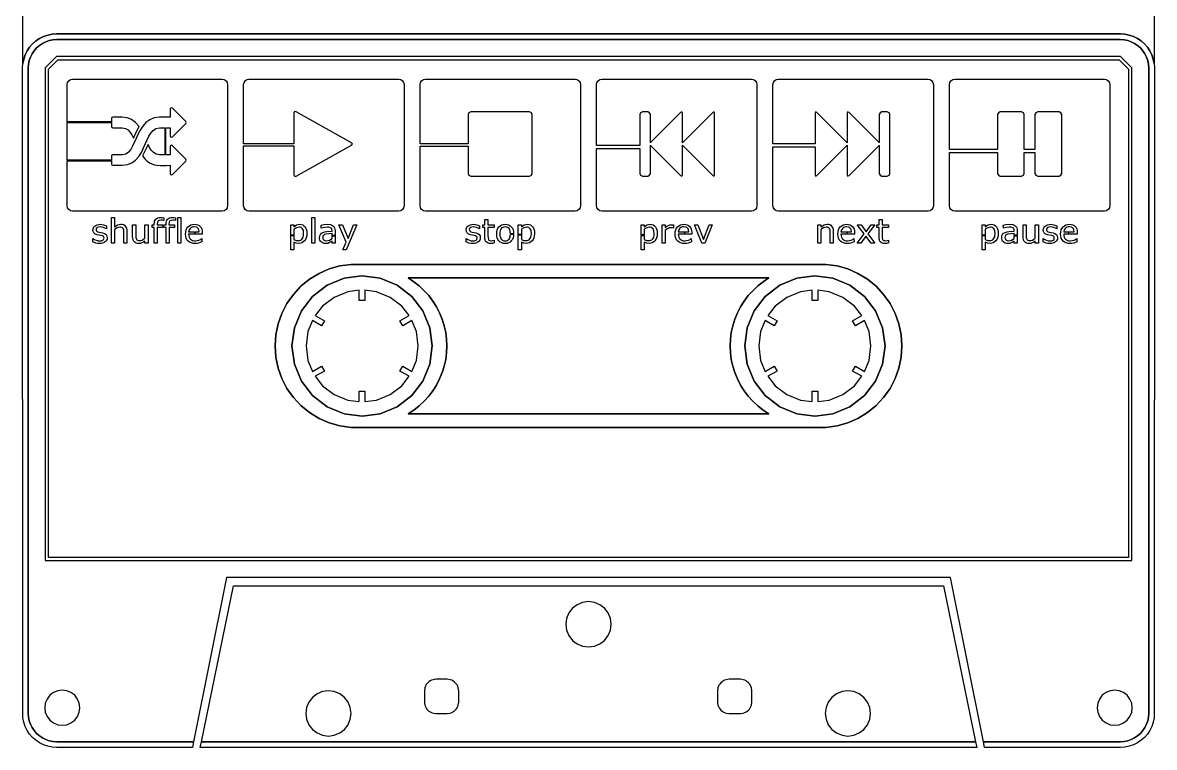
# Model space of a CAD drawing. Header units: metres. Extents: x 0 to 100, y 0 to 100.
# Drawn here: x 0 to 100, y 0 to 64 of the extents above; entities that cross this region are included whole.
import ezdxf

# ---------------------------------------------------------------- set-up
doc = ezdxf.new("R2010")
doc.units = ezdxf.units.M

msp = doc.modelspace()

# ---------------------------------------------------------------- linework, layer by layer
at = {"layer": 'Component#3'}
for points in [[(17.63, 47.35, 0), (4.4, 47.35, 0), (4.22, 47.39, 0), (4.07, 47.49, 0), (3.97, 47.64, 0), (3.93, 47.82, 0), (3.93, 51.79, 0), (7.84, 51.79, 0), (7.84, 51.51, 0), (7.87, 51.43, 0), (7.96, 51.4, 0), (8.78, 51.4, 0), (9.26, 51.46, 0), (9.65, 51.61, 0), (9.98, 51.86, 0), (10.26, 52.17, 0), (10.49, 52.54, 0), (10.69, 52.93, 0), (10.87, 53.34, 0), (11.16, 53.97, 0), (11.33, 54.25, 0), (11.52, 54.48, 0), (11.77, 54.65, 0), (12.09, 54.7, 0), (12.57, 54.7, 0), (12.57, 52.34, 0), (12.09, 52.34, 0), (11.79, 52.39, 0), (11.56, 52.52, 0), (11.37, 52.73, 0), (11.22, 52.97, 0), (11.09, 53.23, 0), (10.58, 52.23, 0), (10.79, 51.97, 0), (10.99, 51.77, 0), (11.21, 51.62, 0), (11.42, 51.52, 0), (11.66, 51.45, 0), (11.89, 51.41, 0), (12.16, 51.39, 0), (12.43, 51.39, 0), (12.72, 51.39, 0), (13.04, 51.4, 0), (13.04, 50.69, 0), (13.07, 50.6, 0), (13.16, 50.57, 0), (13.24, 50.6, 0), (14.42, 51.78, 0), (14.46, 51.87, 0), (14.42, 51.95, 0), (13.25, 53.13, 0), (13.16, 53.17, 0), (13.07, 53.13, 0), (13.04, 53.05, 0), (13.04, 52.34, 0), (12.66, 52.34, 0), (12.66, 54.7, 0), (13.04, 54.7, 0), (13.04, 53.99, 0), (13.07, 53.91, 0), (13.16, 53.88, 0), (13.24, 53.91, 0), (14.42, 55.09, 0), (14.46, 55.18, 0), (14.42, 55.26, 0), (13.25, 56.44, 0), (13.16, 56.48, 0), (13.07, 56.44, 0), (13.04, 56.36, 0), (13.04, 55.65, 0), (12.09, 55.65, 0), (11.62, 55.59, 0), (11.23, 55.43, 0), (10.9, 55.18, 0), (10.62, 54.87, 0), (10.39, 54.5, 0), (10.19, 54.12, 0), (10, 53.71, 0), (9.72, 53.08, 0), (9.55, 52.79, 0), (9.36, 52.56, 0), (9.11, 52.4, 0), (8.78, 52.34, 0), (7.96, 52.34, 0), (7.87, 52.31, 0), (7.84, 52.22, 0), (7.84, 51.87, 0), (3.93, 51.87, 0), (3.93, 55.18, 0), (7.84, 55.18, 0), (7.84, 54.82, 0), (7.87, 54.74, 0), (7.96, 54.7, 0), (8.78, 54.7, 0), (9.09, 54.65, 0), (9.32, 54.52, 0), (9.51, 54.31, 0), (9.66, 54.08, 0), (9.79, 53.81, 0), (10.06, 54.4, 0), (10.3, 54.82, 0), (9.98, 55.18, 0), (9.62, 55.44, 0), (9.23, 55.6, 0), (8.78, 55.65, 0), (7.96, 55.65, 0), (7.87, 55.62, 0), (7.84, 55.53, 0), (7.84, 55.25, 0), (3.93, 55.25, 0), (3.93, 58.54, 0), (3.97, 58.72, 0), (4.07, 58.87, 0), (4.22, 58.98, 0), (4.4, 59.01, 0), (17.63, 59.01, 0), (17.81, 58.98, 0), (17.97, 58.87, 0), (18.07, 58.72, 0), (18.11, 58.54, 0), (18.11, 47.82, 0), (18.07, 47.64, 0), (17.97, 47.49, 0), (17.81, 47.39, 0), (17.63, 47.35, 0)], [(33.23, 47.35, 0), (20, 47.35, 0), (19.82, 47.39, 0), (19.66, 47.49, 0), (19.56, 47.64, 0), (19.52, 47.82, 0), (19.52, 53.13, 0), (23.95, 53.13, 0), (23.95, 50.57, 0), (24.01, 50.44, 0), (24.16, 50.45, 0), (29.06, 53.17, 0), (29.15, 53.29, 0), (29.06, 53.4, 0), (24.16, 56.12, 0), (24.01, 56.14, 0), (23.95, 56, 0), (23.95, 53.29, 0), (19.52, 53.29, 0), (19.52, 58.54, 0), (19.56, 58.72, 0), (19.66, 58.87, 0), (19.82, 58.98, 0), (20, 59.01, 0), (33.23, 59.01, 0), (33.41, 58.98, 0), (33.56, 58.87, 0), (33.66, 58.72, 0), (33.7, 58.54, 0), (33.7, 47.82, 0), (33.66, 47.64, 0), (33.56, 47.49, 0), (33.41, 47.39, 0), (33.23, 47.35, 0)], [(48.82, 47.35, 0), (35.59, 47.35, 0), (35.41, 47.39, 0), (35.25, 47.49, 0), (35.15, 47.64, 0), (35.12, 47.82, 0), (35.12, 53.08, 0), (39.36, 53.08, 0), (39.36, 50.69, 0), (39.43, 50.52, 0), (39.6, 50.45, 0), (44.8, 50.45, 0), (44.96, 50.52, 0), (45.03, 50.69, 0), (45.03, 55.89, 0), (44.96, 56.05, 0), (44.8, 56.12, 0), (39.6, 56.12, 0), (39.43, 56.05, 0), (39.36, 55.89, 0), (39.36, 53.29, 0), (35.12, 53.29, 0), (35.12, 58.54, 0), (35.15, 58.72, 0), (35.25, 58.87, 0), (35.41, 58.98, 0), (35.59, 59.01, 0), (48.82, 59.01, 0), (49, 58.98, 0), (49.15, 58.87, 0), (49.26, 58.72, 0), (49.29, 58.54, 0), (49.29, 47.82, 0), (49.26, 47.64, 0), (49.15, 47.49, 0), (49, 47.39, 0), (48.82, 47.35, 0)], [(64.41, 47.35, 0), (51.18, 47.35, 0), (51, 47.39, 0), (50.85, 47.49, 0), (50.74, 47.64, 0), (50.71, 47.82, 0), (50.71, 52.9, 0), (54.53, 52.9, 0), (54.53, 50.69, 0), (54.6, 50.52, 0), (54.76, 50.45, 0), (55.24, 50.45, 0), (55.4, 50.52, 0), (55.47, 50.69, 0), (55.47, 53.19, 0), (55.52, 53.12, 0), (58.14, 50.5, 0), (58.26, 50.45, 0), (58.31, 50.57, 0), (58.31, 53.19, 0), (58.36, 53.12, 0), (60.98, 50.5, 0), (61.09, 50.45, 0), (61.14, 50.57, 0), (61.14, 56, 0), (61.09, 56.12, 0), (60.98, 56.07, 0), (58.36, 53.45, 0), (58.31, 53.38, 0), (58.31, 56, 0), (58.26, 56.12, 0), (58.14, 56.07, 0), (55.52, 53.45, 0), (55.47, 53.38, 0), (55.47, 55.89, 0), (55.4, 56.05, 0), (55.24, 56.12, 0), (54.76, 56.12, 0), (54.6, 56.05, 0), (54.53, 55.89, 0), (54.53, 53.14, 0), (50.71, 53.14, 0), (50.71, 58.54, 0), (50.74, 58.72, 0), (50.85, 58.87, 0), (51, 58.98, 0), (51.18, 59.01, 0), (64.41, 59.01, 0), (64.59, 58.98, 0), (64.75, 58.87, 0), (64.85, 58.72, 0), (64.88, 58.54, 0), (64.88, 47.82, 0), (64.85, 47.64, 0), (64.75, 47.49, 0), (64.59, 47.39, 0), (64.41, 47.35, 0)], [(80, 47.35, 0), (66.77, 47.35, 0), (66.59, 47.39, 0), (66.44, 47.49, 0), (66.34, 47.64, 0), (66.3, 47.82, 0), (66.3, 53.04, 0), (70.02, 53.04, 0), (70.02, 50.57, 0), (70.07, 50.45, 0), (70.18, 50.5, 0), (72.81, 53.12, 0), (72.85, 53.19, 0), (72.85, 50.57, 0), (72.9, 50.45, 0), (73.02, 50.5, 0), (75.64, 53.12, 0), (75.69, 53.19, 0), (75.69, 50.69, 0), (75.76, 50.52, 0), (75.93, 50.45, 0), (76.4, 50.45, 0), (76.57, 50.52, 0), (76.64, 50.69, 0), (76.64, 55.89, 0), (76.57, 56.05, 0), (76.4, 56.12, 0), (75.93, 56.12, 0), (75.76, 56.05, 0), (75.69, 55.89, 0), (75.69, 53.38, 0), (75.64, 53.45, 0), (73.02, 56.07, 0), (72.9, 56.12, 0), (72.85, 56, 0), (72.85, 53.38, 0), (72.81, 53.45, 0), (70.18, 56.07, 0), (70.07, 56.12, 0), (70.02, 56, 0), (70.02, 53.29, 0), (66.3, 53.29, 0), (66.3, 58.54, 0), (66.34, 58.72, 0), (66.44, 58.87, 0), (66.59, 58.98, 0), (66.77, 59.01, 0), (80, 59.01, 0), (80.18, 58.98, 0), (80.34, 58.87, 0), (80.44, 58.72, 0), (80.48, 58.54, 0), (80.48, 47.82, 0), (80.44, 47.64, 0), (80.34, 47.49, 0), (80.18, 47.39, 0), (80, 47.35, 0)], [(95.6, 47.35, 0), (82.37, 47.35, 0), (82.19, 47.39, 0), (82.03, 47.49, 0), (81.93, 47.64, 0), (81.89, 47.82, 0), (81.89, 52.53, 0), (86.15, 52.53, 0), (86.15, 50.69, 0), (86.22, 50.52, 0), (86.38, 50.45, 0), (88.27, 50.45, 0), (88.44, 50.52, 0), (88.51, 50.69, 0), (88.51, 52.53, 0), (89.45, 52.53, 0), (89.45, 50.69, 0), (89.52, 50.52, 0), (89.69, 50.45, 0), (91.58, 50.45, 0), (91.75, 50.52, 0), (91.82, 50.69, 0), (91.82, 55.89, 0), (91.75, 56.05, 0), (91.58, 56.12, 0), (89.69, 56.12, 0), (89.52, 56.05, 0), (89.45, 55.89, 0), (89.45, 52.81, 0), (88.51, 52.81, 0), (88.51, 55.89, 0), (88.44, 56.05, 0), (88.27, 56.12, 0), (86.38, 56.12, 0), (86.22, 56.05, 0), (86.15, 55.89, 0), (86.15, 52.81, 0), (81.89, 52.81, 0), (81.89, 58.54, 0), (81.93, 58.72, 0), (82.03, 58.87, 0), (82.19, 58.98, 0), (82.37, 59.01, 0), (95.6, 59.01, 0), (95.78, 58.98, 0), (95.93, 58.87, 0), (96.03, 58.72, 0), (96.07, 58.54, 0), (96.07, 47.82, 0), (96.03, 47.64, 0), (95.93, 47.49, 0), (95.78, 47.39, 0), (95.6, 47.35, 0)], [(7.47, 45, 0), (7.46, 44.89, 0), (7.42, 44.8, 0), (7.37, 44.71, 0), (7.29, 44.64, 0), (7.19, 44.57, 0), (7.07, 44.53, 0), (6.93, 44.5, 0), (6.78, 44.49, 0), (6.61, 44.5, 0), (6.46, 44.54, 0), (6.2, 44.63, 0), (6.2, 44.94, 0), (6.35, 44.85, 0), (6.51, 44.78, 0), (6.66, 44.74, 0), (6.81, 44.72, 0), (6.97, 44.74, 0), (7.09, 44.78, 0), (7.16, 44.86, 0), (7.19, 44.96, 0), (7.18, 45.05, 0), (7.14, 45.11, 0), (7.05, 45.16, 0), (6.92, 45.19, 0), (6.77, 45.22, 0), (6.6, 45.26, 0), (6.42, 45.33, 0), (6.3, 45.43, 0), (6.23, 45.55, 0), (6.21, 45.7, 0), (6.22, 45.79, 0), (6.25, 45.88, 0), (6.3, 45.97, 0), (6.38, 46.04, 0), (6.47, 46.1, 0), (6.58, 46.15, 0), (6.72, 46.18, 0), (6.86, 46.19, 0), (7.01, 46.18, 0), (7.16, 46.15, 0), (7.4, 46.07, 0), (7.4, 45.78, 0), (7.27, 45.85, 0), (7.14, 45.91, 0), (6.99, 45.95, 0), (6.84, 45.96, 0), (6.71, 45.95, 0), (6.59, 45.9, 0), (6.51, 45.83, 0), (6.49, 45.73, 0), (6.5, 45.64, 0), (6.55, 45.58, 0), (6.63, 45.54, 0), (6.75, 45.5, 0), (6.92, 45.46, 0), (7.07, 45.43, 0), (7.24, 45.37, 0), (7.37, 45.28, 0), (7.44, 45.16, 0), (7.47, 45, 0)], [(8.9, 46.16, 0), (9, 46.11, 0), (9.07, 46.04, 0), (9.13, 45.95, 0), (9.18, 45.85, 0), (9.2, 45.72, 0), (9.21, 45.58, 0), (9.21, 44.53, 0), (8.94, 44.53, 0), (8.94, 45.45, 0), (8.93, 45.66, 0), (8.88, 45.82, 0), (8.83, 45.87, 0), (8.77, 45.91, 0), (8.69, 45.93, 0), (8.6, 45.94, 0), (8.48, 45.92, 0), (8.36, 45.88, 0), (8.13, 45.74, 0), (8.13, 44.53, 0), (7.86, 44.53, 0), (7.86, 46.79, 0), (8.13, 46.79, 0), (8.13, 45.97, 0), (8.26, 46.07, 0), (8.39, 46.14, 0), (8.53, 46.18, 0), (8.67, 46.2, 0), (8.8, 46.19, 0), (8.9, 46.16, 0)], [(11.08, 44.53, 0), (10.8, 44.53, 0), (10.8, 44.71, 0), (10.67, 44.62, 0), (10.54, 44.55, 0), (10.41, 44.5, 0), (10.26, 44.49, 0), (10.14, 44.5, 0), (10.04, 44.53, 0), (9.94, 44.58, 0), (9.87, 44.64, 0), (9.8, 44.73, 0), (9.76, 44.84, 0), (9.73, 44.96, 0), (9.72, 45.1, 0), (9.72, 46.15, 0), (10, 46.15, 0), (10, 45.23, 0), (10.01, 45.02, 0), (10.06, 44.87, 0), (10.1, 44.81, 0), (10.16, 44.78, 0), (10.23, 44.75, 0), (10.34, 44.75, 0), (10.45, 44.76, 0), (10.57, 44.8, 0), (10.69, 44.87, 0), (10.8, 44.94, 0), (10.8, 46.15, 0), (11.08, 46.15, 0), (11.08, 44.53, 0)], [(11.66, 46.46, 0), (11.71, 46.56, 0), (11.77, 46.65, 0), (11.85, 46.71, 0), (11.94, 46.76, 0), (12.06, 46.79, 0), (12.18, 46.8, 0), (12.35, 46.79, 0), (12.48, 46.77, 0), (12.48, 46.52, 0), (12.35, 46.55, 0), (12.22, 46.56, 0), (12.07, 46.54, 0), (11.97, 46.49, 0), (11.91, 46.38, 0), (11.89, 46.21, 0), (11.89, 46.15, 0), (12.38, 46.15, 0), (12.38, 45.92, 0), (11.9, 45.92, 0), (11.9, 44.53, 0), (11.63, 44.53, 0), (11.63, 45.92, 0), (11.44, 45.92, 0), (11.44, 46.15, 0), (11.63, 46.15, 0), (11.63, 46.2, 0), (11.64, 46.34, 0), (11.66, 46.46, 0)], [(12.94, 44.53, 0), (12.67, 44.53, 0), (12.67, 45.92, 0), (12.49, 45.92, 0), (12.49, 46.15, 0), (12.67, 46.15, 0), (12.67, 46.2, 0), (12.68, 46.34, 0), (12.7, 46.46, 0), (12.75, 46.56, 0), (12.81, 46.65, 0), (12.89, 46.71, 0), (12.99, 46.76, 0), (13.1, 46.79, 0), (13.23, 46.8, 0), (13.39, 46.79, 0), (13.52, 46.77, 0), (13.51, 46.52, 0), (13.39, 46.55, 0), (13.27, 46.56, 0), (13.11, 46.54, 0), (13.01, 46.49, 0), (12.95, 46.38, 0), (12.93, 46.21, 0), (12.93, 46.15, 0), (13.42, 46.15, 0), (13.42, 45.92, 0), (12.94, 45.92, 0), (12.94, 44.53, 0)], [(13.97, 44.53, 0), (13.7, 44.53, 0), (13.7, 46.79, 0), (13.97, 46.79, 0), (13.97, 44.53, 0)], [(15.87, 45.31, 0), (15.25, 45.31, 0), (15.25, 45.52, 0), (15.6, 45.52, 0), (15.57, 45.71, 0), (15.54, 45.79, 0), (15.49, 45.85, 0), (15.43, 45.91, 0), (15.36, 45.94, 0), (15.17, 45.97, 0), (15.07, 45.96, 0), (14.97, 45.94, 0), (14.89, 45.9, 0), (14.82, 45.84, 0), (14.72, 45.7, 0), (14.67, 45.52, 0), (15.19, 45.52, 0), (15.19, 45.31, 0), (14.67, 45.31, 0), (14.68, 45.17, 0), (14.72, 45.05, 0), (14.77, 44.95, 0), (14.84, 44.87, 0), (14.92, 44.81, 0), (15.02, 44.77, 0), (15.13, 44.74, 0), (15.25, 44.73, 0), (15.41, 44.75, 0), (15.58, 44.8, 0), (15.72, 44.86, 0), (15.82, 44.93, 0), (15.83, 44.63, 0), (15.55, 44.53, 0), (15.41, 44.51, 0), (15.25, 44.5, 0), (15.06, 44.51, 0), (14.89, 44.55, 0), (14.75, 44.62, 0), (14.62, 44.71, 0), (14.52, 44.83, 0), (14.45, 44.98, 0), (14.41, 45.14, 0), (14.4, 45.33, 0), (14.41, 45.52, 0), (14.45, 45.69, 0), (14.52, 45.84, 0), (14.61, 45.96, 0), (14.73, 46.06, 0), (14.86, 46.14, 0), (15.02, 46.18, 0), (15.18, 46.2, 0), (15.34, 46.18, 0), (15.47, 46.15, 0), (15.59, 46.09, 0), (15.69, 46, 0), (15.77, 45.9, 0), (15.82, 45.77, 0), (15.85, 45.63, 0), (15.87, 45.46, 0), (15.87, 45.31, 0)], [(23.96, 45.75, 0), (23.96, 45.23, 0), (23.69, 45.23, 0), (23.69, 46.15, 0), (23.96, 46.15, 0), (23.96, 45.98, 0), (24.08, 46.07, 0), (24.21, 46.13, 0), (24.35, 46.18, 0), (24.5, 46.2, 0), (24.63, 46.18, 0), (24.76, 46.14, 0), (24.86, 46.07, 0), (24.95, 45.98, 0), (25.02, 45.85, 0), (25.07, 45.71, 0), (25.1, 45.55, 0), (25.11, 45.36, 0), (25.1, 45.17, 0), (25.06, 45, 0), (24.99, 44.85, 0), (24.9, 44.73, 0), (24.79, 44.63, 0), (24.67, 44.56, 0), (24.54, 44.52, 0), (24.4, 44.5, 0), (24.17, 44.53, 0), (23.96, 44.61, 0), (23.96, 43.94, 0), (23.69, 43.94, 0), (23.69, 45.2, 0), (23.96, 45.2, 0), (23.96, 44.84, 0), (24.16, 44.77, 0), (24.35, 44.75, 0), (24.46, 44.76, 0), (24.55, 44.78, 0), (24.64, 44.83, 0), (24.71, 44.9, 0), (24.76, 44.99, 0), (24.8, 45.09, 0), (24.82, 45.21, 0), (24.83, 45.35, 0), (24.81, 45.61, 0), (24.78, 45.71, 0), (24.73, 45.79, 0), (24.68, 45.86, 0), (24.61, 45.9, 0), (24.52, 45.93, 0), (24.43, 45.94, 0), (24.31, 45.92, 0), (24.19, 45.89, 0), (23.96, 45.75, 0)], [(25.54, 46.79, 0), (25.81, 46.79, 0), (25.81, 44.53, 0), (25.54, 44.53, 0), (25.54, 46.79, 0)], [(27.61, 45.63, 0), (27.61, 45.19, 0), (27.34, 45.19, 0), (27.34, 45.38, 0), (27.05, 45.36, 0), (26.78, 45.32, 0), (26.67, 45.28, 0), (26.59, 45.21, 0), (26.53, 45.13, 0), (26.52, 45.02, 0), (26.54, 44.9, 0), (26.6, 44.81, 0), (26.71, 44.76, 0), (26.86, 44.74, 0), (26.99, 44.76, 0), (27.12, 44.8, 0), (27.34, 44.93, 0), (27.34, 45.16, 0), (27.61, 45.16, 0), (27.61, 44.53, 0), (27.34, 44.53, 0), (27.34, 44.71, 0), (27.24, 44.64, 0), (27.12, 44.57, 0), (26.96, 44.51, 0), (26.76, 44.49, 0), (26.65, 44.5, 0), (26.56, 44.52, 0), (26.47, 44.57, 0), (26.39, 44.63, 0), (26.32, 44.71, 0), (26.27, 44.8, 0), (26.24, 44.9, 0), (26.23, 45, 0), (26.25, 45.17, 0), (26.31, 45.3, 0), (26.41, 45.4, 0), (26.54, 45.48, 0), (26.7, 45.53, 0), (26.89, 45.57, 0), (27.34, 45.6, 0), (27.34, 45.64, 0), (27.33, 45.73, 0), (27.31, 45.8, 0), (27.27, 45.85, 0), (27.21, 45.89, 0), (27.07, 45.94, 0), (26.9, 45.95, 0), (26.66, 45.92, 0), (26.39, 45.84, 0), (26.38, 46.12, 0), (26.61, 46.16, 0), (26.91, 46.19, 0), (27.2, 46.16, 0), (27.32, 46.12, 0), (27.42, 46.07, 0), (27.5, 45.99, 0), (27.56, 45.89, 0), (27.6, 45.77, 0), (27.61, 45.63, 0)], [(28.6, 44.61, 0), (27.95, 46.15, 0), (28.25, 46.15, 0), (28.75, 44.95, 0), (29.25, 46.15, 0), (29.53, 46.15, 0), (28.59, 43.94, 0), (28.3, 43.94, 0), (28.6, 44.61, 0)], [(39.91, 44.5, 0), (39.76, 44.49, 0), (39.59, 44.5, 0), (39.43, 44.54, 0), (39.18, 44.63, 0), (39.18, 44.94, 0), (39.33, 44.85, 0), (39.48, 44.78, 0), (39.64, 44.74, 0), (39.78, 44.72, 0), (39.94, 44.74, 0), (40.07, 44.78, 0), (40.14, 44.86, 0), (40.17, 44.96, 0), (40.15, 45.05, 0), (40.11, 45.11, 0), (40.03, 45.16, 0), (39.9, 45.19, 0), (39.75, 45.22, 0), (39.58, 45.26, 0), (39.4, 45.33, 0), (39.28, 45.43, 0), (39.21, 45.55, 0), (39.19, 45.7, 0), (39.2, 45.79, 0), (39.23, 45.88, 0), (39.28, 45.97, 0), (39.35, 46.04, 0), (39.45, 46.1, 0), (39.56, 46.15, 0), (39.69, 46.18, 0), (39.84, 46.19, 0), (39.99, 46.18, 0), (40.13, 46.15, 0), (40.38, 46.07, 0), (40.38, 45.78, 0), (40.25, 45.85, 0), (40.11, 45.91, 0), (39.97, 45.95, 0), (39.82, 45.96, 0), (39.68, 45.95, 0), (39.57, 45.9, 0), (39.49, 45.83, 0), (39.47, 45.73, 0), (39.48, 45.64, 0), (39.53, 45.58, 0), (39.61, 45.54, 0), (39.73, 45.5, 0), (39.89, 45.46, 0), (40.05, 45.43, 0), (40.22, 45.37, 0), (40.34, 45.28, 0), (40.42, 45.16, 0), (40.44, 45, 0), (40.43, 44.89, 0), (40.4, 44.8, 0), (40.34, 44.71, 0), (40.26, 44.64, 0), (40.16, 44.57, 0), (40.04, 44.53, 0), (39.91, 44.5, 0)], [(40.97, 44.63, 0), (40.91, 44.71, 0), (40.87, 44.81, 0), (40.85, 44.92, 0), (40.84, 45.06, 0), (40.84, 45.92, 0), (40.66, 45.92, 0), (40.66, 46.15, 0), (40.84, 46.15, 0), (40.84, 46.62, 0), (41.11, 46.62, 0), (41.11, 46.15, 0), (41.67, 46.15, 0), (41.67, 45.92, 0), (41.11, 45.92, 0), (41.11, 45.19, 0), (41.12, 44.99, 0), (41.16, 44.85, 0), (41.2, 44.8, 0), (41.25, 44.77, 0), (41.32, 44.75, 0), (41.42, 44.74, 0), (41.56, 44.76, 0), (41.66, 44.79, 0), (41.67, 44.55, 0), (41.51, 44.51, 0), (41.35, 44.5, 0), (41.23, 44.51, 0), (41.13, 44.53, 0), (41.04, 44.58, 0), (40.97, 44.63, 0)], [(43.37, 45.53, 0), (43.38, 45.38, 0), (43.1, 45.34, 0), (43.09, 45.49, 0), (43.07, 45.62, 0), (43.03, 45.72, 0), (42.98, 45.81, 0), (42.91, 45.88, 0), (42.83, 45.92, 0), (42.74, 45.95, 0), (42.64, 45.96, 0), (42.53, 45.95, 0), (42.44, 45.92, 0), (42.36, 45.88, 0), (42.29, 45.81, 0), (42.24, 45.72, 0), (42.2, 45.62, 0), (42.18, 45.49, 0), (42.17, 45.34, 0), (42.18, 45.2, 0), (42.2, 45.07, 0), (42.24, 44.97, 0), (42.29, 44.88, 0), (42.36, 44.81, 0), (42.44, 44.76, 0), (42.53, 44.73, 0), (42.64, 44.72, 0), (42.74, 44.73, 0), (42.83, 44.76, 0), (42.91, 44.81, 0), (42.98, 44.88, 0), (43.03, 44.97, 0), (43.07, 45.07, 0), (43.09, 45.2, 0), (43.1, 45.29, 0), (43.38, 45.31, 0), (43.37, 45.15, 0), (43.33, 44.99, 0), (43.27, 44.84, 0), (43.18, 44.72, 0), (43.07, 44.62, 0), (42.94, 44.55, 0), (42.8, 44.5, 0), (42.64, 44.49, 0), (42.47, 44.5, 0), (42.33, 44.55, 0), (42.2, 44.62, 0), (42.09, 44.72, 0), (42, 44.84, 0), (41.94, 44.99, 0), (41.9, 45.15, 0), (41.89, 45.34, 0), (41.9, 45.53, 0), (41.94, 45.7, 0), (42, 45.84, 0), (42.09, 45.97, 0), (42.2, 46.07, 0), (42.33, 46.14, 0), (42.47, 46.18, 0), (42.64, 46.2, 0), (42.8, 46.18, 0), (42.94, 46.14, 0), (43.07, 46.07, 0), (43.18, 45.97, 0), (43.27, 45.84, 0), (43.33, 45.7, 0), (43.37, 45.53, 0)], [(43.8, 43.94, 0), (43.8, 45.25, 0), (44.08, 45.25, 0), (44.08, 44.84, 0), (44.27, 44.77, 0), (44.46, 44.75, 0), (44.57, 44.76, 0), (44.67, 44.78, 0), (44.75, 44.83, 0), (44.82, 44.9, 0), (44.87, 44.99, 0), (44.91, 45.09, 0), (44.94, 45.21, 0), (44.95, 45.35, 0), (44.92, 45.61, 0), (44.89, 45.71, 0), (44.85, 45.79, 0), (44.79, 45.86, 0), (44.72, 45.9, 0), (44.64, 45.93, 0), (44.54, 45.94, 0), (44.42, 45.92, 0), (44.3, 45.89, 0), (44.08, 45.75, 0), (44.08, 45.29, 0), (43.8, 45.29, 0), (43.8, 46.15, 0), (44.08, 46.15, 0), (44.08, 45.98, 0), (44.19, 46.07, 0), (44.32, 46.13, 0), (44.46, 46.18, 0), (44.61, 46.2, 0), (44.75, 46.18, 0), (44.87, 46.14, 0), (44.97, 46.07, 0), (45.06, 45.98, 0), (45.14, 45.85, 0), (45.19, 45.71, 0), (45.22, 45.55, 0), (45.23, 45.36, 0), (45.21, 45.17, 0), (45.17, 45, 0), (45.1, 44.85, 0), (45.01, 44.73, 0), (44.91, 44.63, 0), (44.79, 44.56, 0), (44.65, 44.52, 0), (44.51, 44.5, 0), (44.28, 44.53, 0), (44.08, 44.61, 0), (44.08, 43.94, 0), (43.8, 43.94, 0)], [(54.93, 45.75, 0), (54.93, 45.25, 0), (54.66, 45.25, 0), (54.66, 46.15, 0), (54.93, 46.15, 0), (54.93, 45.98, 0), (55.04, 46.07, 0), (55.17, 46.13, 0), (55.31, 46.18, 0), (55.46, 46.2, 0), (55.6, 46.18, 0), (55.72, 46.14, 0), (55.83, 46.07, 0), (55.92, 45.98, 0), (55.99, 45.85, 0), (56.04, 45.71, 0), (56.07, 45.55, 0), (56.08, 45.36, 0), (56.07, 45.17, 0), (56.02, 45, 0), (55.96, 44.85, 0), (55.86, 44.73, 0), (55.76, 44.63, 0), (55.64, 44.56, 0), (55.51, 44.52, 0), (55.36, 44.5, 0), (55.14, 44.53, 0), (54.93, 44.61, 0), (54.93, 43.94, 0), (54.66, 43.94, 0), (54.66, 45.2, 0), (54.93, 45.2, 0), (54.93, 44.84, 0), (55.13, 44.77, 0), (55.32, 44.75, 0), (55.42, 44.76, 0), (55.52, 44.78, 0), (55.6, 44.83, 0), (55.67, 44.9, 0), (55.73, 44.99, 0), (55.77, 45.09, 0), (55.79, 45.21, 0), (55.8, 45.35, 0), (55.77, 45.61, 0), (55.74, 45.71, 0), (55.7, 45.79, 0), (55.64, 45.86, 0), (55.57, 45.9, 0), (55.49, 45.93, 0), (55.39, 45.94, 0), (55.27, 45.92, 0), (55.16, 45.89, 0), (54.93, 45.75, 0)], [(57.32, 46.15, 0), (57.42, 46.15, 0), (57.51, 46.13, 0), (57.51, 45.85, 0), (57.38, 45.88, 0), (57.25, 45.88, 0), (57.12, 45.87, 0), (57, 45.83, 0), (56.78, 45.68, 0), (56.78, 44.53, 0), (56.5, 44.53, 0), (56.5, 46.15, 0), (56.78, 46.15, 0), (56.78, 45.91, 0), (56.93, 46.02, 0), (57.06, 46.1, 0), (57.19, 46.14, 0), (57.32, 46.15, 0)], [(59.12, 45.31, 0), (58.51, 45.31, 0), (58.51, 45.52, 0), (58.86, 45.52, 0), (58.83, 45.71, 0), (58.8, 45.79, 0), (58.75, 45.85, 0), (58.69, 45.91, 0), (58.62, 45.94, 0), (58.43, 45.97, 0), (58.32, 45.96, 0), (58.23, 45.94, 0), (58.15, 45.9, 0), (58.08, 45.84, 0), (57.98, 45.7, 0), (57.93, 45.52, 0), (58.49, 45.52, 0), (58.49, 45.31, 0), (57.93, 45.31, 0), (57.94, 45.17, 0), (57.98, 45.05, 0), (58.03, 44.95, 0), (58.1, 44.87, 0), (58.18, 44.81, 0), (58.28, 44.77, 0), (58.39, 44.74, 0), (58.51, 44.73, 0), (58.67, 44.75, 0), (58.84, 44.8, 0), (58.98, 44.86, 0), (59.08, 44.93, 0), (59.09, 44.63, 0), (58.81, 44.53, 0), (58.66, 44.51, 0), (58.51, 44.5, 0), (58.32, 44.51, 0), (58.15, 44.55, 0), (58.01, 44.62, 0), (57.88, 44.71, 0), (57.78, 44.83, 0), (57.71, 44.98, 0), (57.67, 45.14, 0), (57.66, 45.33, 0), (57.67, 45.52, 0), (57.71, 45.69, 0), (57.78, 45.84, 0), (57.87, 45.96, 0), (57.99, 46.06, 0), (58.12, 46.14, 0), (58.27, 46.18, 0), (58.44, 46.2, 0), (58.6, 46.18, 0), (58.73, 46.15, 0), (58.85, 46.09, 0), (58.95, 46, 0), (59.02, 45.9, 0), (59.08, 45.77, 0), (59.11, 45.63, 0), (59.12, 45.46, 0), (59.12, 45.31, 0)], [(60.94, 46.15, 0), (60.28, 44.53, 0), (60.01, 44.53, 0), (59.36, 46.15, 0), (59.65, 46.15, 0), (60.15, 44.86, 0), (60.65, 46.15, 0), (60.94, 46.15, 0)], [(71.21, 46.19, 0), (71.32, 46.16, 0), (71.41, 46.11, 0), (71.48, 46.04, 0), (71.54, 45.95, 0), (71.59, 45.85, 0), (71.61, 45.72, 0), (71.62, 45.58, 0), (71.62, 44.53, 0), (71.35, 44.53, 0), (71.35, 45.45, 0), (71.34, 45.66, 0), (71.29, 45.82, 0), (71.24, 45.87, 0), (71.18, 45.91, 0), (71.11, 45.93, 0), (71.01, 45.94, 0), (70.89, 45.92, 0), (70.77, 45.88, 0), (70.54, 45.74, 0), (70.54, 44.53, 0), (70.27, 44.53, 0), (70.27, 46.15, 0), (70.54, 46.15, 0), (70.54, 45.97, 0), (70.67, 46.07, 0), (70.81, 46.14, 0), (70.94, 46.18, 0), (71.08, 46.2, 0), (71.21, 46.19, 0)], [(73.5, 45.31, 0), (72.85, 45.31, 0), (72.85, 45.52, 0), (73.14, 45.52, 0), (73.24, 45.52, 0), (73.21, 45.71, 0), (73.17, 45.79, 0), (73.13, 45.85, 0), (73.07, 45.91, 0), (72.99, 45.94, 0), (72.8, 45.97, 0), (72.7, 45.96, 0), (72.61, 45.94, 0), (72.53, 45.9, 0), (72.46, 45.84, 0), (72.35, 45.7, 0), (72.31, 45.52, 0), (72.82, 45.52, 0), (72.82, 45.31, 0), (72.31, 45.31, 0), (72.32, 45.17, 0), (72.35, 45.05, 0), (72.41, 44.95, 0), (72.48, 44.87, 0), (72.56, 44.81, 0), (72.66, 44.77, 0), (72.76, 44.74, 0), (72.88, 44.73, 0), (73.05, 44.75, 0), (73.22, 44.8, 0), (73.36, 44.86, 0), (73.45, 44.93, 0), (73.47, 44.63, 0), (73.19, 44.53, 0), (73.04, 44.51, 0), (72.89, 44.5, 0), (72.7, 44.51, 0), (72.53, 44.55, 0), (72.38, 44.62, 0), (72.26, 44.71, 0), (72.16, 44.83, 0), (72.09, 44.98, 0), (72.05, 45.14, 0), (72.03, 45.33, 0), (72.05, 45.52, 0), (72.09, 45.69, 0), (72.15, 45.84, 0), (72.25, 45.96, 0), (72.37, 46.06, 0), (72.5, 46.14, 0), (72.65, 46.18, 0), (72.82, 46.2, 0), (72.97, 46.18, 0), (73.11, 46.15, 0), (73.22, 46.09, 0), (73.32, 46, 0), (73.4, 45.9, 0), (73.46, 45.77, 0), (73.49, 45.63, 0), (73.5, 45.46, 0), (73.5, 45.31, 0)], [(75.31, 44.53, 0), (74.97, 44.53, 0), (74.51, 45.15, 0), (74.05, 44.53, 0), (73.73, 44.53, 0), (74.36, 45.34, 0), (73.74, 46.15, 0), (74.08, 46.15, 0), (74.54, 45.54, 0), (74.99, 46.15, 0), (75.31, 46.15, 0), (74.68, 45.35, 0), (75.31, 44.53, 0)], [(75.67, 46.15, 0), (75.67, 46.62, 0), (75.95, 46.62, 0), (75.95, 46.15, 0), (76.51, 46.15, 0), (76.51, 45.92, 0), (75.95, 45.92, 0), (75.95, 45.19, 0), (75.95, 44.99, 0), (75.99, 44.85, 0), (76.03, 44.8, 0), (76.08, 44.77, 0), (76.15, 44.75, 0), (76.25, 44.74, 0), (76.39, 44.76, 0), (76.51, 44.79, 0), (76.51, 44.55, 0), (76.34, 44.51, 0), (76.18, 44.5, 0), (76.06, 44.51, 0), (75.96, 44.53, 0), (75.87, 44.58, 0), (75.8, 44.63, 0), (75.75, 44.71, 0), (75.71, 44.81, 0), (75.68, 44.92, 0), (75.67, 45.06, 0), (75.67, 45.92, 0), (75.49, 45.92, 0), (75.49, 46.15, 0), (75.67, 46.15, 0)], [(85.05, 45.75, 0), (85.05, 45.24, 0), (84.78, 45.24, 0), (84.78, 46.15, 0), (85.05, 46.15, 0), (85.05, 45.98, 0), (85.17, 46.07, 0), (85.29, 46.13, 0), (85.43, 46.18, 0), (85.58, 46.2, 0), (85.72, 46.18, 0), (85.84, 46.14, 0), (85.95, 46.07, 0), (86.04, 45.98, 0), (86.11, 45.85, 0), (86.16, 45.71, 0), (86.19, 45.55, 0), (86.2, 45.36, 0), (86.19, 45.17, 0), (86.15, 45, 0), (86.08, 44.85, 0), (85.99, 44.73, 0), (85.88, 44.63, 0), (85.76, 44.56, 0), (85.63, 44.52, 0), (85.49, 44.5, 0), (85.26, 44.53, 0), (85.05, 44.61, 0), (85.05, 43.94, 0), (84.78, 43.94, 0), (84.78, 45.19, 0), (85.05, 45.19, 0), (85.05, 44.84, 0), (85.25, 44.77, 0), (85.44, 44.75, 0), (85.55, 44.76, 0), (85.64, 44.78, 0), (85.72, 44.83, 0), (85.79, 44.9, 0), (85.85, 44.99, 0), (85.89, 45.09, 0), (85.91, 45.21, 0), (85.92, 45.35, 0), (85.9, 45.61, 0), (85.86, 45.71, 0), (85.82, 45.79, 0), (85.76, 45.86, 0), (85.69, 45.9, 0), (85.61, 45.93, 0), (85.51, 45.94, 0), (85.4, 45.92, 0), (85.28, 45.89, 0), (85.05, 45.75, 0)], [(87.61, 44.93, 0), (87.61, 45.16, 0), (87.88, 45.16, 0), (87.88, 44.53, 0), (87.61, 44.53, 0), (87.61, 44.71, 0), (87.51, 44.64, 0), (87.4, 44.57, 0), (87.24, 44.51, 0), (87.03, 44.49, 0), (86.93, 44.5, 0), (86.83, 44.52, 0), (86.74, 44.57, 0), (86.66, 44.63, 0), (86.59, 44.71, 0), (86.55, 44.8, 0), (86.52, 44.9, 0), (86.51, 45, 0), (86.53, 45.17, 0), (86.59, 45.3, 0), (86.68, 45.4, 0), (86.81, 45.48, 0), (86.98, 45.53, 0), (87.17, 45.57, 0), (87.61, 45.6, 0), (87.61, 45.64, 0), (87.6, 45.73, 0), (87.58, 45.8, 0), (87.54, 45.85, 0), (87.49, 45.89, 0), (87.35, 45.94, 0), (87.18, 45.95, 0), (86.94, 45.92, 0), (86.67, 45.84, 0), (86.65, 46.12, 0), (86.88, 46.16, 0), (87.18, 46.19, 0), (87.48, 46.16, 0), (87.6, 46.12, 0), (87.7, 46.07, 0), (87.78, 45.99, 0), (87.84, 45.89, 0), (87.87, 45.77, 0), (87.88, 45.63, 0), (87.88, 45.22, 0), (87.61, 45.22, 0), (87.61, 45.38, 0), (87.32, 45.36, 0), (87.05, 45.32, 0), (86.95, 45.28, 0), (86.86, 45.21, 0), (86.81, 45.13, 0), (86.79, 45.02, 0), (86.81, 44.9, 0), (86.87, 44.81, 0), (86.98, 44.76, 0), (87.13, 44.74, 0), (87.27, 44.76, 0), (87.39, 44.8, 0), (87.61, 44.93, 0)], [(88.43, 44.84, 0), (88.41, 44.96, 0), (88.4, 45.1, 0), (88.4, 46.15, 0), (88.67, 46.15, 0), (88.67, 45.23, 0), (88.68, 45.02, 0), (88.73, 44.87, 0), (88.77, 44.81, 0), (88.83, 44.78, 0), (88.91, 44.75, 0), (89.01, 44.75, 0), (89.12, 44.76, 0), (89.24, 44.8, 0), (89.36, 44.87, 0), (89.48, 44.94, 0), (89.48, 46.15, 0), (89.75, 46.15, 0), (89.75, 44.53, 0), (89.48, 44.53, 0), (89.48, 44.71, 0), (89.34, 44.62, 0), (89.21, 44.55, 0), (89.08, 44.5, 0), (88.93, 44.49, 0), (88.81, 44.5, 0), (88.71, 44.53, 0), (88.62, 44.58, 0), (88.54, 44.64, 0), (88.48, 44.73, 0), (88.43, 44.84, 0)], [(91.26, 44.64, 0), (91.16, 44.57, 0), (91.04, 44.53, 0), (90.91, 44.5, 0), (90.76, 44.49, 0), (90.58, 44.5, 0), (90.43, 44.54, 0), (90.18, 44.63, 0), (90.18, 44.94, 0), (90.33, 44.85, 0), (90.48, 44.78, 0), (90.63, 44.74, 0), (90.78, 44.72, 0), (90.94, 44.74, 0), (91.06, 44.78, 0), (91.14, 44.86, 0), (91.16, 44.96, 0), (91.15, 45.05, 0), (91.11, 45.11, 0), (91.03, 45.16, 0), (90.9, 45.19, 0), (90.74, 45.22, 0), (90.57, 45.26, 0), (90.39, 45.33, 0), (90.27, 45.43, 0), (90.21, 45.55, 0), (90.18, 45.7, 0), (90.19, 45.79, 0), (90.22, 45.88, 0), (90.28, 45.97, 0), (90.35, 46.04, 0), (90.44, 46.1, 0), (90.56, 46.15, 0), (90.69, 46.18, 0), (90.84, 46.19, 0), (90.98, 46.18, 0), (91.13, 46.15, 0), (91.38, 46.07, 0), (91.38, 45.78, 0), (91.25, 45.85, 0), (91.11, 45.91, 0), (90.96, 45.95, 0), (90.82, 45.96, 0), (90.68, 45.95, 0), (90.56, 45.9, 0), (90.49, 45.83, 0), (90.46, 45.73, 0), (90.48, 45.64, 0), (90.52, 45.58, 0), (90.6, 45.54, 0), (90.72, 45.5, 0), (90.89, 45.46, 0), (91.05, 45.43, 0), (91.21, 45.37, 0), (91.34, 45.28, 0), (91.41, 45.16, 0), (91.44, 45, 0), (91.43, 44.89, 0), (91.39, 44.8, 0), (91.34, 44.71, 0), (91.26, 44.64, 0)], [(93.18, 45.31, 0), (92.45, 45.31, 0), (92.45, 45.52, 0), (92.92, 45.52, 0), (92.89, 45.71, 0), (92.86, 45.79, 0), (92.81, 45.85, 0), (92.75, 45.91, 0), (92.68, 45.94, 0), (92.49, 45.97, 0), (92.38, 45.96, 0), (92.29, 45.94, 0), (92.21, 45.9, 0), (92.14, 45.84, 0), (92.04, 45.7, 0), (91.99, 45.52, 0), (92.4, 45.52, 0), (92.4, 45.31, 0), (91.99, 45.31, 0), (92, 45.17, 0), (92.04, 45.05, 0), (92.09, 44.95, 0), (92.16, 44.87, 0), (92.24, 44.81, 0), (92.34, 44.77, 0), (92.45, 44.74, 0), (92.57, 44.73, 0), (92.73, 44.75, 0), (92.9, 44.8, 0), (93.04, 44.86, 0), (93.15, 44.93, 0), (93.15, 44.63, 0), (92.87, 44.53, 0), (92.72, 44.51, 0), (92.57, 44.5, 0), (92.38, 44.51, 0), (92.21, 44.55, 0), (92.07, 44.62, 0), (91.94, 44.71, 0), (91.84, 44.83, 0), (91.77, 44.98, 0), (91.73, 45.14, 0), (91.72, 45.33, 0), (91.73, 45.52, 0), (91.77, 45.69, 0), (91.84, 45.84, 0), (91.93, 45.96, 0), (92.05, 46.06, 0), (92.18, 46.14, 0), (92.33, 46.18, 0), (92.5, 46.2, 0), (92.66, 46.18, 0), (92.79, 46.15, 0), (92.91, 46.09, 0), (93.01, 46, 0), (93.08, 45.9, 0), (93.14, 45.77, 0), (93.17, 45.63, 0), (93.18, 45.46, 0), (93.18, 45.31, 0)]]:
    msp.add_polyline3d(points, dxfattribs=at)
at = {"layer": 'Component#6'}
for p, q in [((69.75, 41.62), (69.75, 41.65)), ((30.25, 29.28), (30.25, 29.25)), ((70.25, 29.28), (70.25, 29.25))]:
    msp.add_line(p, q, dxfattribs=at)
for points in [[(0.03, 60.39, 0), (0.03, 66.61, 0)], [(99.97, 66.61, 0), (99.97, 60.39, 0), (99.9, 60.78, 0), (99.77, 61.15, 0), (99.6, 61.5, 0), (99.38, 61.83, 0), (99.12, 62.12, 0), (98.83, 62.38, 0), (98.5, 62.6, 0), (98.15, 62.77, 0), (97.78, 62.9, 0), (97.39, 62.97, 0), (97, 63, 0), (3, 63, 0), (2.61, 62.97, 0), (2.22, 62.9, 0), (1.85, 62.77, 0), (1.5, 62.6, 0), (1.17, 62.38, 0), (0.88, 62.12, 0), (0.62, 61.83, 0), (0.4, 61.5, 0), (0.23, 61.15, 0), (0.1, 60.78, 0), (0.03, 60.39, 0)], [(84.9, 0.5, 0), (96.98, 0.5, 0), (97.33, 0.52, 0), (97.65, 0.59, 0), (97.96, 0.69, 0), (98.25, 0.84, 0), (98.52, 1.02, 0), (98.77, 1.23, 0), (98.98, 1.48, 0), (99.16, 1.75, 0), (99.31, 2.04, 0), (99.41, 2.35, 0), (99.48, 2.67, 0), (99.5, 3.02, 0), (99.5, 59.98, 0), (99.48, 60.33, 0), (99.41, 60.65, 0), (99.31, 60.96, 0), (99.16, 61.25, 0), (98.98, 61.52, 0), (98.77, 61.77, 0), (98.52, 61.98, 0), (98.25, 62.16, 0), (97.96, 62.31, 0), (97.65, 62.41, 0), (97.33, 62.48, 0), (96.98, 62.5, 0), (3.02, 62.5, 0), (2.67, 62.48, 0), (2.35, 62.41, 0), (2.04, 62.31, 0), (1.75, 62.16, 0), (1.48, 61.98, 0), (1.23, 61.77, 0), (1.02, 61.52, 0), (0.84, 61.25, 0), (0.69, 60.96, 0), (0.59, 60.65, 0), (0.52, 60.33, 0), (0.5, 59.98, 0), (0.5, 3.02, 0), (0.52, 2.67, 0), (0.59, 2.35, 0), (0.69, 2.04, 0), (0.84, 1.75, 0), (1.02, 1.48, 0), (1.23, 1.23, 0), (1.48, 1.02, 0), (1.75, 0.84, 0), (2.04, 0.69, 0), (2.35, 0.59, 0), (2.67, 0.52, 0), (3.02, 0.5, 0), (15.1, 0.5, 0), (15, 0, 0), (3, 0, 0), (2.61, 0.03, 0), (2.22, 0.1, 0), (1.85, 0.23, 0), (1.5, 0.4, 0), (1.17, 0.62, 0), (0.88, 0.88, 0), (0.62, 1.17, 0), (0.4, 1.5, 0), (0.23, 1.85, 0), (0.1, 2.22, 0), (0.03, 2.61, 0), (0, 58.87, 0), (0, 60, 0), (0, 60.04, 0), (0.03, 60.39, 0), (0.1, 60.78, 0), (0.23, 61.15, 0), (0.4, 61.5, 0), (0.62, 61.83, 0), (0.88, 62.12, 0), (1.17, 62.38, 0), (1.5, 62.6, 0), (1.85, 62.77, 0), (2.22, 62.9, 0), (2.61, 62.97, 0), (3, 63, 0), (97, 63, 0), (97.39, 62.97, 0), (97.78, 62.9, 0), (98.15, 62.77, 0), (98.5, 62.6, 0), (98.83, 62.38, 0), (99.12, 62.12, 0), (99.38, 61.83, 0), (99.6, 61.5, 0), (99.77, 61.15, 0), (99.9, 60.78, 0), (99.97, 60.39, 0), (100, 60.04, 0), (100, 60, 0), (100, 58.78, 0), (99.97, 2.61, 0), (99.9, 2.22, 0), (99.77, 1.85, 0), (99.6, 1.5, 0), (99.38, 1.17, 0), (99.12, 0.88, 0), (98.83, 0.62, 0), (98.5, 0.4, 0), (98.15, 0.23, 0), (97.78, 0.1, 0), (97.39, 0.03, 0), (97, 0, 0), (85, 0, 0), (84.9, 0.5, 0)], [(15.1, 0.5, 0), (3.02, 0.5, 0), (2.67, 0.52, 0), (2.35, 0.59, 0), (2.04, 0.69, 0), (1.75, 0.84, 0), (1.48, 1.02, 0), (1.23, 1.23, 0), (1.02, 1.48, 0), (0.84, 1.75, 0), (0.69, 2.04, 0), (0.59, 2.35, 0), (0.52, 2.67, 0), (0.5, 3.02, 0), (0.5, 59.98, 0), (0.52, 60.33, 0), (0.59, 60.65, 0), (0.69, 60.96, 0), (0.84, 61.25, 0), (1.02, 61.52, 0), (1.23, 61.77, 0), (1.48, 61.98, 0), (1.75, 62.16, 0), (2.04, 62.31, 0), (2.35, 62.41, 0), (2.67, 62.48, 0), (3.02, 62.5, 0), (96.98, 62.5, 0), (97.33, 62.48, 0), (97.65, 62.41, 0), (97.96, 62.31, 0), (98.25, 62.16, 0), (98.52, 61.98, 0), (98.77, 61.77, 0), (98.98, 61.52, 0), (99.16, 61.25, 0), (99.31, 60.96, 0), (99.41, 60.65, 0), (99.48, 60.33, 0), (99.5, 59.98, 0), (99.5, 3.02, 0), (99.48, 2.67, 0), (99.41, 2.35, 0), (99.31, 2.04, 0), (99.16, 1.75, 0), (98.98, 1.48, 0), (98.77, 1.23, 0), (98.52, 1.02, 0), (98.25, 0.84, 0), (97.96, 0.69, 0), (97.65, 0.59, 0), (97.33, 0.52, 0), (96.98, 0.5, 0), (84.9, 0.5, 0), (82, 15, 0), (18, 15, 0), (15.1, 0.5, 0)], [(98, 60, 0), (97, 61, 0), (3, 61, 0), (2, 60, 0), (2, 16.5, 0), (98, 16.5, 0), (98, 60, 0)], [(96.88, 60.72, 0), (97.72, 59.88, 0), (97.72, 16.78, 0), (2.28, 16.78, 0), (2.28, 59.88, 0), (3.12, 60.72, 0), (96.88, 60.72, 0)], [(74.65, 41.34, 0), (73.81, 41.85, 0), (72.91, 42.25, 0), (71.96, 42.51, 0), (70.98, 42.65, 0), (70, 42.65, 0), (30, 42.65, 0), (29.02, 42.65, 0), (28.04, 42.51, 0), (27.09, 42.25, 0), (26.19, 41.85, 0), (25.35, 41.34, 0), (24.59, 40.72, 0), (23.92, 40, 0), (23.35, 39.2, 0), (22.9, 38.32, 0), (22.57, 37.39, 0), (22.37, 36.43, 0), (22.3, 35.45, 0), (22.37, 34.47, 0), (22.57, 33.5, 0), (22.9, 32.58, 0), (23.35, 31.7, 0), (23.92, 30.9, 0), (24.59, 30.18, 0), (25.35, 29.56, 0), (26.19, 29.04, 0), (27.09, 28.65, 0), (28.04, 28.39, 0), (29.02, 28.25, 0), (30, 28.25, 0), (70, 28.25, 0), (70.98, 28.25, 0), (71.96, 28.39, 0), (72.91, 28.65, 0), (73.81, 29.04, 0), (74.65, 29.56, 0), (75.41, 30.18, 0), (76.08, 30.9, 0), (76.65, 31.7, 0), (77.1, 32.58, 0), (77.43, 33.5, 0), (77.63, 34.47, 0), (77.7, 35.45, 0), (77.63, 36.43, 0), (77.43, 37.39, 0), (77.1, 38.32, 0), (76.65, 39.2, 0), (76.08, 40, 0), (75.41, 40.72, 0), (74.65, 41.34, 0)], [(73.81, 41.85, 0), (74.65, 41.34, 0), (75.41, 40.72, 0), (76.08, 40, 0), (76.65, 39.2, 0), (77.1, 38.32, 0), (77.43, 37.39, 0), (77.63, 36.43, 0), (77.7, 35.45, 0), (77.63, 34.47, 0), (77.43, 33.5, 0), (77.1, 32.58, 0), (76.65, 31.7, 0), (76.08, 30.9, 0), (75.41, 30.18, 0), (74.65, 29.56, 0), (73.81, 29.04, 0), (72.91, 28.65, 0), (71.96, 28.39, 0), (70.98, 28.25, 0), (70, 28.25, 0), (30, 28.25, 0), (29.02, 28.25, 0), (28.04, 28.39, 0), (27.09, 28.65, 0), (26.19, 29.04, 0), (25.35, 29.56, 0), (24.59, 30.18, 0), (23.92, 30.9, 0), (23.35, 31.7, 0), (22.9, 32.58, 0), (22.57, 33.5, 0), (22.37, 34.47, 0), (22.3, 35.45, 0), (22.37, 36.43, 0), (22.57, 37.39, 0), (22.9, 38.32, 0), (23.35, 39.2, 0), (23.92, 40, 0), (24.59, 40.72, 0), (25.35, 41.34, 0), (26.19, 41.85, 0), (27.09, 42.25, 0), (28.04, 42.51, 0), (29.02, 42.65, 0), (30, 42.65, 0), (70, 42.65, 0), (70.98, 42.65, 0), (71.96, 42.51, 0), (72.91, 42.25, 0), (73.81, 41.85, 0)], [(35.37, 38.55, 0), (34.38, 39.83, 0), (33.1, 40.82, 0), (31.6, 41.44, 0), (30, 41.65, 0), (29.75, 41.62, 0), (28.4, 41.44, 0), (26.9, 40.82, 0), (25.62, 39.83, 0), (24.63, 38.55, 0), (24.01, 37.05, 0), (23.8, 35.45, 0), (24.01, 33.84, 0), (24.63, 32.35, 0), (25.62, 31.06, 0), (26.9, 30.08, 0), (28.4, 29.46, 0), (30, 29.25, 0), (30.25, 29.28, 0), (31.6, 29.46, 0), (33.1, 30.08, 0), (34.38, 31.06, 0), (35.37, 32.35, 0), (35.99, 33.84, 0), (36.2, 35.45, 0), (35.99, 37.05, 0), (35.37, 38.55, 0)], [(31.6, 29.46, 0), (30.25, 29.28, 0), (30, 29.25, 0), (28.4, 29.46, 0), (26.9, 30.08, 0), (25.62, 31.06, 0), (24.63, 32.35, 0), (24.01, 33.84, 0), (23.8, 35.45, 0), (24.01, 37.05, 0), (24.63, 38.55, 0), (25.62, 39.83, 0), (26.9, 40.82, 0), (28.4, 41.44, 0), (29.75, 41.62, 0), (30, 41.65, 0), (31.6, 41.44, 0), (33.1, 40.82, 0), (34.38, 39.83, 0), (35.37, 38.55, 0), (35.99, 37.05, 0), (36.2, 35.45, 0), (35.99, 33.84, 0), (35.37, 32.35, 0), (34.38, 31.06, 0), (33.1, 30.08, 0), (31.6, 29.46, 0)], [(34.08, 41.45, 0), (65.92, 41.45, 0), (65.42, 41.12, 0), (64.95, 40.75, 0), (64.51, 40.33, 0), (64.11, 39.89, 0), (63.75, 39.41, 0), (63.43, 38.9, 0), (63.16, 38.36, 0), (62.93, 37.81, 0), (62.75, 37.23, 0), (62.62, 36.64, 0), (62.55, 36.05, 0), (62.52, 35.45, 0), (62.55, 34.85, 0), (62.62, 34.25, 0), (62.75, 33.67, 0), (62.93, 33.09, 0), (63.16, 32.54, 0), (63.43, 32, 0), (63.75, 31.49, 0), (64.11, 31.01, 0), (64.51, 30.56, 0), (64.95, 30.15, 0), (65.42, 29.78, 0), (65.92, 29.45, 0), (34.08, 29.45, 0), (34.58, 29.78, 0), (35.05, 30.15, 0), (35.49, 30.56, 0), (35.89, 31.01, 0), (36.25, 31.49, 0), (36.57, 32, 0), (36.84, 32.54, 0), (37.07, 33.09, 0), (37.25, 33.67, 0), (37.38, 34.25, 0), (37.45, 34.85, 0), (37.48, 35.45, 0), (37.45, 36.05, 0), (37.38, 36.64, 0), (37.25, 37.23, 0), (37.07, 37.81, 0), (36.84, 38.36, 0), (36.57, 38.9, 0), (36.25, 39.41, 0), (35.89, 39.89, 0), (35.49, 40.33, 0), (35.05, 40.75, 0), (34.58, 41.12, 0), (34.08, 41.45, 0)], [(62.55, 34.85, 0), (62.52, 35.45, 0), (62.55, 36.05, 0), (62.62, 36.64, 0), (62.75, 37.23, 0), (62.93, 37.81, 0), (63.16, 38.36, 0), (63.43, 38.9, 0), (63.75, 39.41, 0), (64.11, 39.89, 0), (64.51, 40.33, 0), (64.95, 40.75, 0), (65.42, 41.12, 0), (65.92, 41.45, 0), (34.08, 41.45, 0), (34.58, 41.12, 0), (35.05, 40.75, 0), (35.49, 40.33, 0), (35.89, 39.89, 0), (36.25, 39.41, 0), (36.57, 38.9, 0), (36.84, 38.36, 0), (37.07, 37.81, 0), (37.25, 37.23, 0), (37.38, 36.64, 0), (37.45, 36.05, 0), (37.48, 35.45, 0), (37.45, 34.85, 0), (37.38, 34.25, 0), (37.25, 33.67, 0), (37.07, 33.09, 0), (36.84, 32.54, 0), (36.57, 32, 0), (36.25, 31.49, 0), (35.89, 31.01, 0), (35.49, 30.56, 0), (35.05, 30.15, 0), (34.58, 29.78, 0), (34.08, 29.45, 0), (65.92, 29.45, 0), (65.42, 29.78, 0), (64.95, 30.15, 0), (64.51, 30.56, 0), (64.11, 31.01, 0), (63.75, 31.49, 0), (63.43, 32, 0), (63.16, 32.54, 0), (62.93, 33.09, 0), (62.75, 33.67, 0), (62.62, 34.25, 0), (62.55, 34.85, 0)], [(70, 41.65, 0), (69.75, 41.62, 0), (68.4, 41.44, 0), (66.9, 40.82, 0), (65.62, 39.83, 0), (64.63, 38.55, 0), (64.01, 37.05, 0), (63.8, 35.45, 0), (64.01, 33.84, 0), (64.63, 32.35, 0), (65.62, 31.06, 0), (66.9, 30.08, 0), (68.4, 29.46, 0), (70, 29.25, 0), (70.25, 29.28, 0), (71.6, 29.46, 0), (73.1, 30.08, 0), (74.38, 31.06, 0), (75.37, 32.35, 0), (75.99, 33.84, 0), (76.2, 35.45, 0), (75.99, 37.05, 0), (75.37, 38.55, 0), (74.38, 39.83, 0), (73.1, 40.82, 0), (71.6, 41.44, 0), (70, 41.65, 0)], [(69.75, 41.62, 0), (70, 41.65, 0), (71.6, 41.44, 0), (73.1, 40.82, 0), (74.38, 39.83, 0), (75.37, 38.55, 0), (75.99, 37.05, 0), (76.2, 35.45, 0), (75.99, 33.84, 0), (75.37, 32.35, 0), (74.38, 31.06, 0), (73.1, 30.08, 0), (71.6, 29.46, 0), (70.25, 29.28, 0), (70, 29.25, 0), (68.4, 29.46, 0), (66.9, 30.08, 0), (65.62, 31.06, 0), (64.63, 32.35, 0), (64.01, 33.84, 0), (63.8, 35.45, 0), (64.01, 37.05, 0), (64.63, 38.55, 0), (65.62, 39.83, 0), (66.9, 40.82, 0), (68.4, 41.44, 0), (69.75, 41.62, 0)], [(30.25, 31.45, 0), (30.25, 30.53, 0), (31.28, 30.66, 0), (32.48, 31.16, 0), (33.5, 31.94, 0), (34.14, 32.77, 0), (33.34, 33.23, 0), (33.59, 33.67, 0), (34.39, 33.2, 0), (34.79, 34.17, 0), (34.96, 35.45, 0), (34.79, 36.73, 0), (34.39, 37.69, 0), (33.59, 37.23, 0), (33.34, 37.67, 0), (34.14, 38.13, 0), (33.5, 38.95, 0), (32.48, 39.74, 0), (31.28, 40.24, 0), (30.25, 40.37, 0), (30.25, 39.45, 0), (29.75, 39.45, 0), (29.75, 40.37, 0), (28.72, 40.24, 0), (27.52, 39.74, 0), (26.5, 38.95, 0), (25.86, 38.13, 0), (26.66, 37.67, 0), (26.41, 37.23, 0), (25.61, 37.69, 0), (25.21, 36.73, 0), (25.04, 35.45, 0), (25.21, 34.17, 0), (25.61, 33.2, 0), (26.41, 33.67, 0), (26.66, 33.23, 0), (25.86, 32.77, 0), (26.5, 31.94, 0), (27.52, 31.16, 0), (28.72, 30.66, 0), (29.75, 30.53, 0), (29.75, 31.45, 0), (30.25, 31.45, 0)], [(70.25, 31.45, 0), (70.25, 30.53, 0), (71.28, 30.66, 0), (72.48, 31.16, 0), (73.5, 31.94, 0), (74.14, 32.77, 0), (73.34, 33.23, 0), (73.59, 33.67, 0), (74.39, 33.2, 0), (74.79, 34.17, 0), (74.96, 35.45, 0), (74.79, 36.73, 0), (74.39, 37.69, 0), (73.59, 37.23, 0), (73.34, 37.67, 0), (74.14, 38.13, 0), (73.5, 38.95, 0), (72.48, 39.74, 0), (71.28, 40.24, 0), (70.25, 40.37, 0), (70.25, 39.45, 0), (69.75, 39.45, 0), (69.75, 40.37, 0), (68.72, 40.24, 0), (67.52, 39.74, 0), (66.5, 38.95, 0), (65.86, 38.13, 0), (66.66, 37.67, 0), (66.41, 37.23, 0), (65.61, 37.69, 0), (65.21, 36.73, 0), (65.04, 35.45, 0), (65.21, 34.17, 0), (65.61, 33.2, 0), (66.41, 33.67, 0), (66.66, 33.23, 0), (65.86, 32.77, 0), (66.5, 31.94, 0), (67.52, 31.16, 0), (68.72, 30.66, 0), (69.75, 30.53, 0), (69.75, 31.45, 0), (70.25, 31.45, 0)], [(81.36, 14.25, 0), (84.2, 0.5, 0), (15.8, 0.5, 0), (18.64, 14.25, 0), (81.36, 14.25, 0)], [(52, 10.87, 0), (51.93, 11.39, 0), (51.73, 11.87, 0), (51.41, 12.28, 0), (51, 12.6, 0), (50.52, 12.8, 0), (50, 12.87, 0), (49.48, 12.8, 0), (49, 12.6, 0), (48.59, 12.28, 0), (48.27, 11.87, 0), (48.07, 11.39, 0), (48, 10.87, 0), (48.07, 10.35, 0), (48.27, 9.87, 0), (48.59, 9.45, 0), (49, 9.14, 0), (49.48, 8.94, 0), (50, 8.87, 0), (50.52, 8.94, 0), (51, 9.14, 0), (51.41, 9.45, 0), (51.73, 9.87, 0), (51.93, 10.35, 0), (52, 10.87, 0)], [(38.53, 5, 0), (38.49, 5.26, 0), (38.45, 5.39, 0), (38.39, 5.51, 0), (38.32, 5.62, 0), (38.23, 5.71, 0), (38.13, 5.8, 0), (38.02, 5.87, 0), (37.91, 5.93, 0), (37.78, 5.97, 0), (37.52, 6.01, 0), (36.52, 6.01, 0), (36.26, 5.97, 0), (36.13, 5.93, 0), (36.01, 5.87, 0), (35.9, 5.8, 0), (35.8, 5.71, 0), (35.72, 5.62, 0), (35.64, 5.51, 0), (35.59, 5.39, 0), (35.54, 5.26, 0), (35.51, 5, 0), (35.51, 4, 0), (35.54, 3.74, 0), (35.59, 3.61, 0), (35.64, 3.49, 0), (35.72, 3.38, 0), (35.8, 3.29, 0), (35.9, 3.2, 0), (36.01, 3.13, 0), (36.13, 3.07, 0), (36.26, 3.03, 0), (36.52, 2.99, 0), (37.52, 2.99, 0), (37.78, 3.03, 0), (37.91, 3.07, 0), (38.02, 3.13, 0), (38.13, 3.2, 0), (38.23, 3.29, 0), (38.32, 3.38, 0), (38.39, 3.49, 0), (38.45, 3.61, 0), (38.49, 3.74, 0), (38.53, 4, 0), (38.53, 5, 0)], [(61.41, 5, 0), (61.41, 4, 0), (61.44, 3.74, 0), (61.49, 3.61, 0), (61.54, 3.49, 0), (61.62, 3.38, 0), (61.7, 3.29, 0), (61.8, 3.2, 0), (61.91, 3.13, 0), (62.03, 3.07, 0), (62.16, 3.03, 0), (62.42, 2.99, 0), (63.42, 2.99, 0), (63.68, 3.03, 0), (63.81, 3.07, 0), (63.92, 3.13, 0), (64.03, 3.2, 0), (64.13, 3.29, 0), (64.22, 3.38, 0), (64.29, 3.49, 0), (64.35, 3.61, 0), (64.39, 3.74, 0), (64.43, 4, 0), (64.43, 5, 0), (64.39, 5.26, 0), (64.35, 5.39, 0), (64.29, 5.51, 0), (64.22, 5.62, 0), (64.13, 5.71, 0), (64.03, 5.8, 0), (63.92, 5.87, 0), (63.81, 5.93, 0), (63.68, 5.97, 0), (63.42, 6.01, 0), (62.42, 6.01, 0), (62.16, 5.97, 0), (62.03, 5.93, 0), (61.91, 5.87, 0), (61.8, 5.8, 0), (61.7, 5.71, 0), (61.62, 5.62, 0), (61.54, 5.51, 0), (61.49, 5.39, 0), (61.44, 5.26, 0), (61.41, 5, 0)], [(2, 3.9, 0), (1.95, 3.5, 0), (2, 3.1, 0), (2.16, 2.72, 0), (2.4, 2.4, 0), (2.72, 2.16, 0), (3.1, 2, 0), (3.5, 1.95, 0), (3.9, 2, 0), (4.27, 2.16, 0), (4.6, 2.4, 0), (4.84, 2.72, 0), (5, 3.1, 0), (5.05, 3.5, 0), (5, 3.9, 0), (4.84, 4.27, 0), (4.6, 4.6, 0), (4.27, 4.84, 0), (3.9, 5, 0), (3.5, 5.05, 0), (3.1, 5, 0), (2.72, 4.84, 0), (2.4, 4.6, 0), (2.16, 4.27, 0), (2, 3.9, 0)], [(29.02, 3, 0), (28.95, 3.52, 0), (28.75, 4, 0), (28.43, 4.41, 0), (28.02, 4.73, 0), (27.54, 4.93, 0), (27.02, 5, 0), (26.5, 4.93, 0), (26.02, 4.73, 0), (25.6, 4.41, 0), (25.29, 4, 0), (25.09, 3.52, 0), (25.02, 3, 0), (25.09, 2.48, 0), (25.29, 2, 0), (25.6, 1.59, 0), (26.02, 1.27, 0), (26.5, 1.07, 0), (27.02, 1, 0), (27.54, 1.07, 0), (28.02, 1.27, 0), (28.43, 1.59, 0), (28.75, 2, 0), (28.95, 2.48, 0), (29.02, 3, 0)], [(74.65, 4, 0), (74.33, 4.41, 0), (73.92, 4.73, 0), (73.44, 4.93, 0), (72.92, 5, 0), (72.4, 4.93, 0), (71.92, 4.73, 0), (71.5, 4.41, 0), (71.19, 4, 0), (70.99, 3.52, 0), (70.92, 3, 0), (70.99, 2.48, 0), (71.19, 2, 0), (71.5, 1.59, 0), (71.92, 1.27, 0), (72.4, 1.07, 0), (72.92, 1, 0), (73.44, 1.07, 0), (73.92, 1.27, 0), (74.33, 1.59, 0), (74.65, 2, 0), (74.85, 2.48, 0), (74.92, 3, 0), (74.85, 3.52, 0), (74.65, 4, 0)], [(98, 3.9, 0), (97.84, 4.27, 0), (97.6, 4.6, 0), (97.28, 4.84, 0), (96.9, 5, 0), (96.5, 5.05, 0), (96.1, 5, 0), (95.73, 4.84, 0), (95.4, 4.6, 0), (95.16, 4.27, 0), (95, 3.9, 0), (94.95, 3.5, 0), (95, 3.1, 0), (95.16, 2.72, 0), (95.4, 2.4, 0), (95.73, 2.16, 0), (96.1, 2, 0), (96.5, 1.95, 0), (96.9, 2, 0), (97.28, 2.16, 0), (97.6, 2.4, 0), (97.84, 2.72, 0), (98, 3.1, 0), (98.05, 3.5, 0), (98, 3.9, 0)], [(15.7, 0, 0), (15.8, 0.5, 0), (84.2, 0.5, 0), (84.3, 0, 0), (15.7, 0, 0)]]:
    msp.add_polyline3d(points, dxfattribs=at)

doc.saveas('drawing.dxf')
